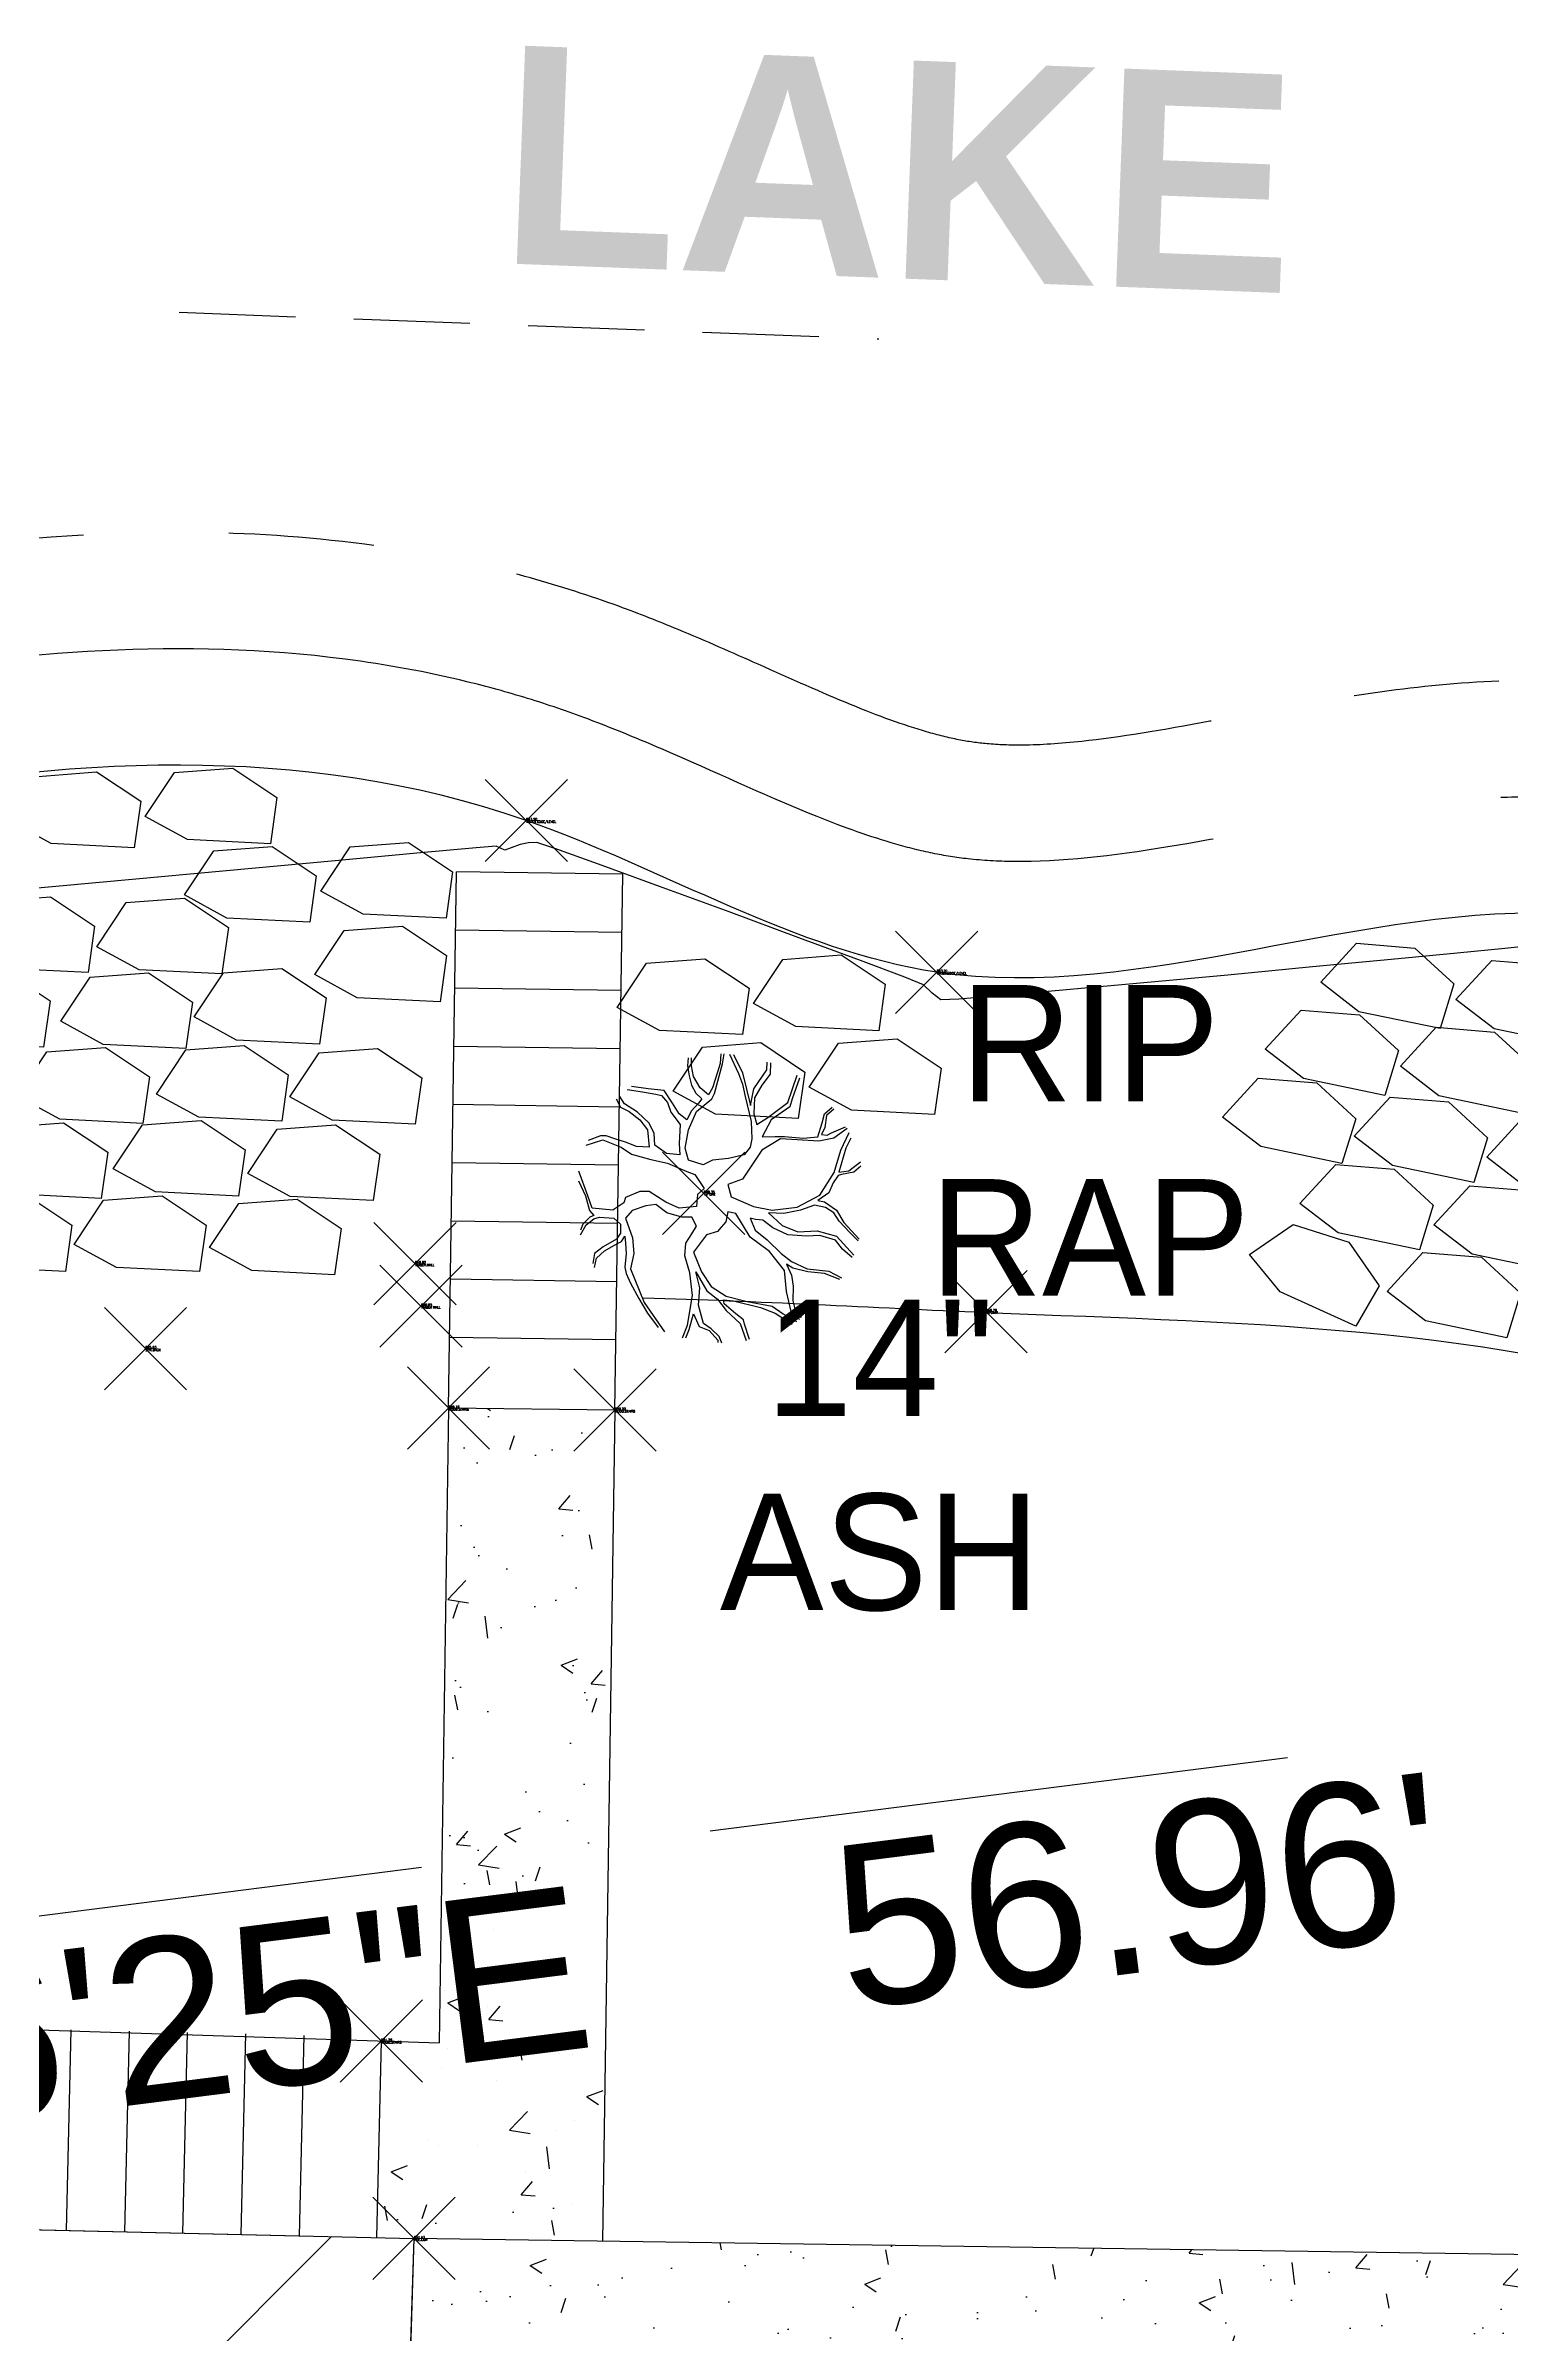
# Model space of a CAD drawing. Header units: feet. Extents: x 855931 to 856750, y 436847 to 437128.
# Drawn here: x 856588.11 to 856613.3, y 436994.18 to 437033.49 of the extents above; entities that cross this region are included whole.
import ezdxf

# ---------------------------------------------------------------- set-up
doc = ezdxf.new("R2010")
doc.units = ezdxf.units.FT
doc.header["$LTSCALE"] = 40
doc.header["$MEASUREMENT"] = 0
doc.linetypes.add('DASHED', pattern=[0.75, 0.5, -0.25])
doc.linetypes.add('PHANTOM', pattern=[2.5, 1.25, -0.25, 0.25, -0.25, 0.25, -0.25])
for name, color, linetype in [('ohw', 5, 'Continuous'), ('points', 7, 'Continuous'), ('rip rap', 7, 'Continuous')]:
    doc.layers.add(name, color=color, linetype=linetype)
doc.styles.add('Style1', font='arial.ttf', dxfattribs={"height": 3})
doc.styles.add('Style5', font='counb___.ttf')
pattern_1 = [(50, (0, 0), (2.869040730403014, -0.2510085399303805), [0.3, -3.3]), (355, (0, 0), (-0.5550053344520001, 3.008768534800048), [0.24, -2.64]), (100.4514, (0.23908672, -0.02091736), (2.314037526856086, 2.757758168243814), [0.2549607600000001, -2.804568448]), (46.18420000000001, (0, 0.8), (4.268964194502578, -0.6620760573160723), [0.45, -4.95]), (96.6356, (0.35574698, 0.744826772), (3.738650822194813, 3.896471483601767), [0.382441152, -4.206852]), (351.1842, (0, 0.8), (3.738647780534509, 3.896474403701299), [0.36, -3.96]), (21, (0.4, 0.6000000000000001), (2.387628208473847, -1.610475562661355), [0.3, -3.3]), (326.0000000000001, (0.4, 0.6000000000000001), (0.9732613276863269, 2.900600180187412), [0.24, -2.64]), (71.4514, (0.598968932, 0.465793576), (3.36089051432596, 1.29012198683981), [0.2549607600000001, -2.804568448]), (37.50000000000001, (0, 0), (0.04863942126916268, 1.331575415325246), [0, -2.608, 0, -2.68, 0, -2.65]), (7.499999999999999, (0, 0), (1.052278149768594, 1.577646847529441), [0, -1.528, 0, -2.548, 0, -1.01]), (327.5, (-0.892, 0), (2.135289744689636, -0.0902194869375192), [0, -1, 0, -3.12, 0, -4.14]), (317.5, (-1.292, 0), (2.332744677369545, 0.4004199293292706), [0, -1.3, 0, -2.072, 0, -2.94])]

# ---------------------------------------------------------------- blocks, each defined once
blk = doc.blocks.new('A$C2DCC2330')
for p, q in [((2.162246584310196, 8.43467544647865), (2.91154231573455, 8.950934689084534)), ((2.91154231573455, 8.950934689084534), (3.871000821352936, 8.647735643724445)), ((2.689965685131028, 7.795731290592812), (2.162246584310196, 8.43467544647865)), ((3.871000821352936, 8.647735643724445), (4.387252809945494, 7.898440894903615)), ((0.9765252775978297, 7.529200067627244), (1.725821009022184, 8.045459310233127)), ((1.725821009022184, 8.045459310233127), (2.68527951464057, 7.742260264931247)), ((4.387252809945494, 7.898440894903615), (3.986654866021127, 7.200755508732982)), ((4.361727186362259, 7.627677224809304), (5.111022917786613, 8.143936467415188)), ((5.111022917786613, 8.143936467415188), (6.070481423404999, 7.840737422113307)), ((1.504244378418662, 6.890255911741406), (0.9765252775978297, 7.529200067627244)), ((2.68527951464057, 7.742260264931247), (3.201531503233127, 6.992965516052209)), ((3.986654866021127, 7.200755508732982), (2.689965685131028, 7.795731290592812)), ((4.889446287066676, 6.988733068923466), (4.361727186362259, 7.627677224809304)), ((6.070481423404999, 7.840737422113307), (6.586733411997557, 7.091442673234269)), ((3.176005879649892, 6.722201846016105), (3.925301611074246, 7.238461088563781)), ((3.925301611074246, 7.238461088563781), (4.884760116692632, 6.935262043261901)), ((6.586733411997557, 7.091442673234269), (6.186135468073189, 6.393757287063636)), ((6.490482192486525, 6.751442531647626), (7.239777923910879, 7.26770177425351)), ((7.239777923910879, 7.26770177425351), (8.199236429529265, 6.964502728893422)), ((9.915092960000038e-07, 6.551510448392946), (0.7492967228172347, 7.067769690940622)), ((0.7492967228172347, 7.067769690940622), (1.708755228435621, 6.764570645638742)), ((2.80093355930876, 6.295280129881576), (1.504244378418662, 6.890255911741406)), ((1.708755228435621, 6.764570645638742), (2.225007217028178, 6.015275896759704)), ((3.201531503233127, 6.992965516052209), (2.80093355930876, 6.295280129881576)), ((3.703724980354309, 6.083257690130267), (3.176005879649892, 6.722201846016105)), ((4.884760116692632, 6.935262043261901), (5.40101210528519, 6.185967294382863)), ((6.186135468073189, 6.393757287063636), (4.889446287066676, 6.988733068923466)), ((7.018201293190941, 6.112498375761788), (6.490482192486525, 6.751442531647626)), ((8.199236429529265, 6.964502728893422), (8.715488418121822, 6.215207980014384)), ((0.5277200922137126, 5.912566292507108), (9.915092960000038e-07, 6.551510448392946)), ((5.440036023617722, 5.791007242689375), (6.189331754925661, 6.307266485237051)), ((6.189331754925661, 6.307266485237051), (7.148790260544047, 6.00406743993517)), ((1.824409273220226, 5.317590510647278), (0.5277200922137126, 5.912566292507108)), ((2.225007217028178, 6.015275896759704), (1.824409273220226, 5.317590510647278)), ((2.133442168007605, 5.728746780892834), (2.882737899431959, 6.24500602344051)), ((2.882737899431959, 6.24500602344051), (3.842196405050345, 5.941806978138629)), ((5.000414161360823, 5.488281908270437), (3.703724980354309, 6.083257690130267)), ((3.842196405050345, 5.941806978138629), (4.358448393526487, 5.192512229259592)), ((5.40101210528519, 6.185967294382863), (5.000414161360823, 5.488281908270437)), ((8.314890474197455, 5.517522593901958), (7.018201293190941, 6.112498375761788)), ((7.148790260544047, 6.00406743993517), (7.665042249136604, 5.254772691056132)), ((8.715488418121822, 6.215207980014384), (8.314890474197455, 5.517522593901958)), ((2.661161268712021, 5.089802625006996), (2.133442168007605, 5.728746780892834)), ((5.967755124322139, 5.152063086803537), (5.440036023617722, 5.791007242689375)), ((7.598614455666393, 5.009146074240562), (8.347910186974332, 5.525405316846445)), ((8.347910186974332, 5.525405316846445), (9.307368692592718, 5.222206271486357)), ((0.9681719463551417, 4.810702875431161), (1.71746767766308, 5.326962117978837)), ((1.71746767766308, 5.326962117978837), (2.676926183281466, 5.023763072676957)), ((4.358448393526487, 5.192512229259592), (3.957850449718535, 4.494826843147166)), ((4.274765801848844, 4.872963337227702), (5.024061533273198, 5.389222579775378)), ((5.024061533273198, 5.389222579775378), (5.983520038891584, 5.086023534473497)), ((7.264444305328652, 4.557087304943707), (5.967755124322139, 5.152063086803537)), ((7.665042249136604, 5.254772691056132), (7.264444305328652, 4.557087304943707)), ((9.307368692592718, 5.222206271486357), (9.823620681185275, 4.472911522665527)), ((1.495891047059558, 4.171758719545323), (0.9681719463551417, 4.810702875431161)), ((3.957850449718535, 4.494826843147166), (2.661161268712021, 5.089802625006996)), ((2.676926183281466, 5.023763072676957), (3.193178171874024, 4.274468323797919)), ((4.80248490255326, 4.234019181341864), (4.274765801848844, 4.872963337227702)), ((5.983520038891584, 5.086023534473497), (6.499772027484141, 4.33672878559446)), ((8.12633355637081, 4.370201918354724), (7.598614455666393, 5.009146074240562)), ((3.129946665139869, 3.942350905155763), (3.879242396564223, 4.458610147761647)), ((3.879242396564223, 4.458610147761647), (4.838700902182609, 4.155411102401558)), ((6.499772027484141, 4.33672878559446), (6.099174083559774, 3.639043399482034)), ((6.502579946187325, 4.020376812841278), (7.251875677611679, 4.536636055388954)), ((7.251875677611679, 4.536636055388954), (8.211334183230065, 4.233437010087073)), ((9.423022737377323, 3.775226136494894), (8.12633355637081, 4.370201918354724)), ((9.823620681185275, 4.472911522665527), (9.423022737377323, 3.775226136494894)), ((2.792580228066072, 3.576782937685493), (1.495891047059558, 4.171758719545323)), ((3.193178171874024, 4.274468323797919), (2.792580228066072, 3.576782937685493)), ((3.657665765960701, 3.303406749269925), (3.129946665139869, 3.942350905155763)), ((6.099174083559774, 3.639043399482034), (4.80248490255326, 4.234019181341864)), ((4.838700902182609, 4.155411102401558), (5.354952890775166, 3.406116353580728)), ((7.030299046891741, 3.381432656897232), (6.502579946187325, 4.020376812841278)), ((8.211334183230065, 4.233437010087073), (8.727586171822622, 3.484142261208035)), ((5.337309724534862, 3.102332907379605), (6.0866054558428, 3.618592149927281)), ((6.0866054558428, 3.618592149927281), (7.046063961461186, 3.3153931046254)), ((8.613263039151207, 3.122377082938328), (9.362558770459145, 3.638636325486004)), ((9.362558770459145, 3.638636325486004), (10.32201727619395, 3.335437280184124)), ((2.09206912398804, 3.002366865752265), (2.841364855295978, 3.518626108299941)), ((2.841364855295978, 3.518626108299941), (3.80082336103078, 3.21542706299806)), ((4.954354946850799, 2.708430967410095), (3.657665765960701, 3.303406749269925)), ((3.80082336103078, 3.21542706299806), (4.317075349506922, 2.466132314119022)), ((5.354952890775166, 3.406116353580728), (4.954354946850799, 2.708430967410095)), ((8.326988227898255, 2.786456875037402), (7.030299046891741, 3.381432656897232)), ((7.046063961461186, 3.3153931046254), (7.562315950053744, 2.566098355746362)), ((8.727586171822622, 3.484142261208035), (8.326988227898255, 2.786456875037402)), ((10.32201727619395, 3.335437280184124), (10.83826926467009, 2.586142531305086)), ((2.619788224692456, 2.363422709808219), (2.09206912398804, 3.002366865752265)), ((5.865028825239278, 2.463388751493767), (5.337309724534862, 3.102332907379605)), ((9.140982139855623, 2.48343292705249), (8.613263039151207, 3.122377082938328)), ((3.91647740569897, 1.768446928006597), (2.619788224692456, 2.363422709808219)), ((4.317075349506922, 2.466132314119022), (3.91647740569897, 1.768446928006597)), ((4.233392757829279, 2.146583422087133), (4.982688489137217, 2.662842664634809)), ((4.982688489137217, 2.662842664634809), (5.942146994872019, 2.359643619332928)), ((7.161718006245792, 1.868412969633937), (5.865028825239278, 2.463388751493767)), ((5.942146994872019, 2.359643619332928), (6.458398983348161, 1.61034887045389)), ((7.562315950053744, 2.566098355746362), (7.161718006245792, 1.868412969633937)), ((7.455875274725258, 2.171313401311636), (8.205171006033197, 2.68757264391752)), ((8.205171006033197, 2.68757264391752), (9.164629511767998, 2.384373598615639)), ((10.43767132086214, 1.88845714519266), (9.140982139855623, 2.48343292705249)), ((9.164629511767998, 2.384373598615639), (9.68088150024414, 1.635078849736601)), ((10.83826926467009, 2.586142531305086), (10.43767132086214, 1.88845714519266)), ((4.761111858533695, 1.507639266201295), (4.233392757829279, 2.146583422087133)), ((7.983594375429675, 1.532369245425798), (7.455875274725258, 2.171313401311636)), ((6.458398983348161, 1.61034887045389), (6.057801039540209, 0.9126634843414649)), ((6.367935449932702, 1.233920411148574), (7.117231181357056, 1.750179653754458)), ((7.117231181357056, 1.750179653754458), (8.076689686975442, 1.446980608394369)), ((9.68088150024414, 1.635078849736601), (9.280283556436189, 0.937393463565968)), ((6.057801039540209, 0.9126634843414649), (4.761111858533695, 1.507639266201295)), ((6.895654550637119, 0.5949762552627362), (6.367935449932702, 1.233920411148574)), ((9.280283556436189, 0.937393463565968), (7.983594375429675, 1.532369245425798)), ((8.076689686975442, 1.446980608394369), (8.592941675451584, 0.6976858595153317)), ((8.192343731643632, 4.734029062092304e-07), (6.895654550637119, 0.5949762552627362)), ((8.592941675451584, 0.6976858595153317), (8.192343731643632, 4.734029062092304e-07))]:
    blk.add_line(p, q)
blk = doc.blocks.new('A$C45F765FC')
at = {"rotation": 12.86898029657267}
blk.add_blockref('A$C2DCC2330', (1.459168033441529, -1.824619064165745), dxfattribs=at)
blk = doc.blocks.new('A$C1AD82E6F')
for p, q in [((-1.364503987133503e-06, 0.4681388434837572), (0.503982805646956, 1.225745373929385)), ((0.503982805646956, 1.225745373929385), (1.50742438621819, 1.300546974292956)), ((1.50742438621819, 1.300546974292956), (2.26502381649334, 0.7965610224637203)), ((2.341878007748164, 0.5356818247819319), (2.845862177899107, 1.293288355169352)), ((2.845862177899107, 1.293288355169352), (3.849303758470342, 1.368089955591131)), ((3.849303758470342, 1.368089955591131), (4.606903188745491, 0.864104003761895)), ((2.26502381649334, 0.7965610224637203), (2.152176651055925, 2.100132405757904e-07)), ((4.606903188745491, 0.864104003761895), (4.494056023424491, 0.06754319125320762)), ((0.7272638618014753, 0.07087020098697394), (-1.364503987133503e-06, 0.4681388434837572)), ((3.069143233937211, 0.138413182226941), (2.341878007748164, 0.5356818247819319)), ((2.152176651055925, 2.100132405757904e-07), (0.7272638618014753, 0.07087020098697394)), ((4.494056023424491, 0.06754319125320762), (3.069143233937211, 0.138413182226941))]:
    blk.add_line(p, q)
blk = doc.blocks.new('A$C627D0252')
blk.add_blockref('A$C1AD82E6F', (0, 0))
blk = doc.blocks.new('A$C0A5943FD')
for p, q in [((-1.473701559007168e-06, 1.233921044738963), (0.7492942576063797, 1.750180287286639)), ((0.7492942576063797, 1.750180287286639), (1.708752763341181, 1.446981241984759)), ((0.5277176270028576, 0.5949768887949176), (-1.473701559007168e-06, 1.233921044738963)), ((1.708752763341181, 1.446981241984759), (2.225004751817323, 0.6976864931057207)), ((1.824406808009371, 1.106993295252323e-06), (0.5277176270028576, 0.5949768887949176)), ((2.225004751817323, 0.6976864931057207), (1.824406808009371, 1.106993295252323e-06))]:
    blk.add_line(p, q)
blk = doc.blocks.new('cg_t10')
for points in [[(-0.02803803114968417, 0.1206155367908792), (-0.02851850786528587, 0.1139790243049603), (-0.0270875228644698, 0.1053056732483206), (-0.0251865062940464, 0.09714712754471932), (-0.02137402800720523, 0.09052180647951857), (-0.01614100986554234, 0.08541851863200023), (-0.01899253472117834, 0.08184845542287889), (-0.0251865062940464, 0.07522313435767813), (-0.02898853943489499, 0.06756820258640062), (-0.03565254257737216, 0.07267149043391896), (-0.04136603743463851, 0.08184845542287889), (-0.0485105172927156, 0.09255864505023936), (-0.06230855514728084, 0.09409186968863992), (-0.07658706971744778, 0.0961287082593607)], [(0.007712628772630126, 0.123945869655973), (0.01527798927641832, 0.1073537032397596), (0.0186099908476578, 0.0981655468300815), (0.0209914841336829, 0.08745535720272102), (0.02622450227534578, 0.06603497794800006), (0.02670497899094926, 0.05125111117919801), (0.02527399399013497, 0.04411098476095887), (0.02004097584847031, 0.03747447227503997), (0.006712969563515969, 0.03441921441896056), (-0.007095513437040069, 0.03288598978056001), (-0.01519050158033153, 0.02881231263911843), (-0.0275575544340807, 0.03288598978056001), (-0.03041952443570928, 0.04309256547560025), (-0.0275575544340807, 0.05889485152976093), (-0.02089355129160353, 0.07470832900463975), (-0.007565545006649188, 0.08541851863200023), (-0.005194496866614884, 0.09000700112648019), (0.001469506275862287, 0.1155122489433609), (0.002923929220457921, 0.124151173515493)], [(4.896642104057491e-05, 0.124185599999997), (-0.0004315102945611216, 0.1160158628756811), (-0.002813003580588003, 0.1083721225251182), (-0.007095513437040069, 0.09511028897399854), (-0.01042751500827777, 0.08898858184112157), (-0.01756154972036583, 0.09511028897399854), (-0.02327504457763041, 0.1048020593160004), (-0.0251865062940464, 0.1139790243049603), (-0.0251865062940464, 0.1206155367908792)], [(0.01099547941996804, 0.1236707946469586), (0.0186099908476578, 0.1078573171720798), (0.02575447070573667, 0.07981161685216165), (0.02860599556137267, 0.09409186968863992), (0.03955250856030013, 0.110408961095839), (0.04003298527590182, 0.1170454735817614)], [(0.0428845101315396, 0.1165306682287195), (0.0424144785619287, 0.1068388978867212), (0.03526999870384984, 0.09714712754471932), (0.02908647227697436, 0.08643693791735885), (0.02860599556137267, 0.07267149043391896), (0.03098748884739955, 0.06349452544495904), (0.04050301684551272, 0.0696050411571214), (0.05764350141730823, 0.08236326077592082), (0.06573848956059969, 0.105820478601359)], [(0.0676395061310231, 0.1032688346775998), (0.06144553455815682, 0.08541851863200023), (0.05954451798773164, 0.07879319756679948), (0.0433649868471413, 0.06756820258640062), (0.03575047541945153, 0.05278433581759856), (0.04669698841837899, 0.05328794974992235), (0.05478153141567965, 0.05328794974992235), (0.07097150770226257, 0.05175472511152179), (0.08334900570200432, 0.05278433581759856), (0.08715103884285291, 0.06501655866264144), (0.0890625005592689, 0.07267149043391896), (0.09572650370174607, 0.0782783922137611)], [(-0.08991507600240212, 0.08541851863200023), (-0.08611304286155352, 0.0782783922137611), (-0.07849853143386376, 0.07470832900463975), (-0.06945303500535971, 0.06756820258640062), (-0.06278903186288254, 0.05889485152976093), (-0.06135804686206825, 0.04411098476095887), (-0.07230455986099571, 0.04461459869327911), (-0.08183053300510323, 0.04818466190240045), (-0.09086558428761471, 0.05125111117919801), (-0.09849054086129527, 0.05380275510295718), (-0.1032430822873565, 0.05380275510295718), (-0.1137195637166748, 0.049717886540801)], [(-0.08039954800428717, 0.09357706433560153), (-0.06707154171933283, 0.09154022576488074), (-0.05564455200480367, 0.08950338719415996), (-0.05088156543275169, 0.08848496790879778), (-0.04564854729108703, 0.08236326077592082), (-0.04279702243545103, 0.07420471507231952), (-0.03470203429215957, 0.06349452544495904), (-0.03565254257737216, 0.04716624261703828), (-0.03518251100776126, 0.03747447227503997), (-0.0465990555763014, 0.03850408298112029), (-0.05659506029001626, 0.04564420939935943), (-0.05707553700561796, 0.05583959367368152), (-0.06135804686206825, 0.06451294473031766), (-0.0713540515757849, 0.07420471507231952), (-0.08278104129031405, 0.08134484149055865), (-0.08658307443116442, 0.08745535720272102)], [(0.1087338280806573, 0.05999181509411144), (0.09714704355656956, 0.05175472511152179), (0.08429951398721691, 0.04921427260848077), (0.06573848956059969, 0.05023269189383939), (0.05144952984444018, 0.05125111117919801), (0.03526999870384984, 0.0415593408371997), (0.0186099908476578, 0.01656889837336095), (0.006232492847914273, 0.01198041587888099), (0.00909446284954285, 0.001270226251520512), (0.02812551884577097, -0.006888319452080793), (0.04431549513235389, -0.009954768728881902), (0.06573848956059969, -0.007403124805119177), (0.0852500222724295, 0.002803450889921066), (0.09762752027217125, 0.02217580015319953), (0.1033410151294358, 0.0415593408371997), (0.1105263433477379, 0.056621468309622)], [(0.09714704355656956, 0.07674516757536054), (0.09096351712969408, 0.07113826579551841), (0.0895325321288798, 0.06094288152119987), (0.08668100727324202, 0.05482117438831935), (0.0914335486993032, 0.05430636903528097), (0.09524602698614437, 0.0563543990267199), (0.1071430482702844, 0.0614464954535201)], [(-0.1154668630255316, 0.04571068573542902), (-0.1013420657169313, 0.05023269189383939), (-0.08563256614595005, 0.04411098476095887), (-0.07658706971744778, 0.03798927762807836), (-0.05992706186125574, 0.03340079513359839), (-0.04564854729108703, 0.03033434585680084), (-0.02898853943489499, 0.0231942194385617), (-0.02232453629241782, 0.02065376693552068), (-0.01422954814912814, 0.008410352669759646), (-0.01994304300639271, 0.003307064822237749), (-0.02089355129160353, -0.006888319452080793), (-0.02089355129160353, -0.006888319452080793), (-0.03565254257737216, -0.008421544090481348), (-0.04707953229190309, -0.00331825624295945), (-0.06135804686206825, 0.005858708746000474), (-0.06945303500535971, 0.005858708746000474), (-0.08183053300510323, 0.000755420898478576), (-0.08325107285992495, -0.003833061595997833), (-0.0927770460040307, -0.009954768728881902), (-0.1103875621454353, -0.008421544090481348), (-0.1141895952862839, 0.00228864553687913), (-0.1219598204710213, 0.02340652554387646)], [(0.1119060348423382, 0.05175472511152179), (0.1076235249858861, 0.04309256547560025), (0.1014295534130198, 0.02269060550624147), (0.110005018271913, 0.02370902479160009), (0.1200010229856296, 0.0313639565628776)], [(0.1204710545552388, 0.02779389335375981), (0.1142875281283633, 0.02269060550624147), (0.1038110466990467, 0.02065376693552068), (0.100959521843409, 0.01962415622944036), (0.09667701198695866, 0.01351364051727799), (0.09286453370011927, 0.004840289460638303), (0.08334900570200432, -0.001785031604562448), (0.0890625005592689, -0.002814642310639215), (0.09952853684259466, -0.009954768728881902), (0.1057225084154609, -0.02066495835623883), (0.1190505147004153, -0.03494521119272065)], [(-0.1222845834295754, 0.0150356737349604), (-0.1161010570026999, 0.00228864553687913), (-0.1127690554314604, -0.01045838266119858), (-0.108956577144621, -0.01454325122335831), (-0.1122885787158587, -0.01606528444104072), (-0.1184825502887268, -0.02218699157392123), (-0.1203835668591502, -0.02729027942143958)], [(-0.1203835668591502, -0.03137514798359931), (-0.1156205802870982, -0.02270179692695962), (-0.108956577144621, -0.01759850907944127), (-0.1041935905725673, -0.01606528444104072), (-0.0918265377188181, -0.01709489514711748), (-0.08611304286155352, -0.02218699157392123), (-0.08611304286155352, -0.02984192334519875), (-0.08944504443279122, -0.03494521119272065), (-0.1008615890013296, -0.0415705322579214), (-0.1084865455750101, -0.04717743403775998), (-0.1099070854298336, -0.05585078509439967)], [(-0.03271551459679678, -0.1197988245018564), (-0.02851850786528587, -0.1088869278781601), (-0.024225552862843, -0.08339287148199759), (-0.02660704614886811, -0.06400933079800097), (-0.03088955600532017, -0.04922546402919892), (-0.02993904772010758, -0.03851527440183844), (-0.0247060295784447, -0.03034553727751899), (-0.02089355129160353, -0.02372021621231823), (-0.0247060295784447, -0.01606528444104072), (-0.03327104929134705, -0.01606528444104072), (-0.04612902400668872, -0.01249522123192293), (-0.05564455200480367, -0.005355094813680239), (-0.06420957171770603, -0.006384705519760558), (-0.07611703814783688, -0.01045838266119858), (-0.08183053300510323, -0.01709489514711748), (-0.07563656143223518, -0.03391560048664033), (-0.07468605314702259, -0.04717743403775998), (-0.07753757800266037, -0.06043926758887963), (-0.06564055671852032, -0.08951457861488166), (-0.04817602325877957, -0.1144601853498841)], [(0.0676663823220327, -0.104131282287355), (0.06049502627294423, -0.09715831896544103), (0.05669299313209564, -0.0798228082728798), (0.05478153141567965, -0.06197249222728018), (0.04193400184632701, -0.04565540082008113), (0.02527399399013497, -0.03341198655432009), (0.01289649599039144, -0.01301002658496131), (0.006232492847914273, -0.01147680194656076), (0.004331476277490864, -0.02015015300320044), (0.0005189979906496944, -0.02473863549768041), (-0.002813003580588003, -0.02830869870680175), (-0.01232853157870295, -0.03137514798359931), (-0.02327504457763041, -0.04615901475240136), (-0.01661104143515324, -0.06299091151264236), (-0.008046021722250885, -0.07573793971072007), (0.00480150784710176, -0.08389648541432138), (0.02289250070410809, -0.08849615932951949), (0.04431549513235389, -0.09256983647096106), (0.05383102313046706, -0.09920634895687996), (0.06506142608767718, -0.1057784197405027)], [(0.112856543127549, -0.05074749724688132), (0.1047615549842575, -0.04360737082863864), (0.09857802855738385, -0.03596363047807927), (0.0852500222724295, -0.03187876191591954), (0.07382303255789857, -0.03239356726896148), (0.05764350141730823, -0.03137514798359931), (0.04478552670196478, -0.02525344085071879), (0.03622050698906243, -0.01861692836479989), (0.03003698056218695, -0.01811331443247965), (0.02527399399013497, -0.01709489514711748), (0.02955650384658526, -0.02729027942143958), (0.04003298527590182, -0.03544882512504088), (0.05193000656004365, -0.04717743403775998), (0.06097550298854593, -0.05431756045599911), (0.07430350927350027, -0.06043926758887963), (0.09286453370011927, -0.06247610615960042), (0.1038110466990467, -0.0680941993601607)], [(0.1180895612692119, -0.0364672444103995), (0.1109555265571256, -0.02932711799216037), (0.1019100301286215, -0.01963534765016206), (0.09714704355656956, -0.01249522123192293), (0.09001300884448149, -0.007906738737439412), (0.08048703570037574, -0.005869900166718622), (0.06859001441623569, -0.009954768728881902), (0.05431149984606876, -0.01301002658496131), (0.04098349356111441, -0.01249522123192293), (0.05288051484525447, -0.02320541085927985), (0.06620852113020881, -0.02882350405984013), (0.08286852898640262, -0.02780508477447796), (0.09952853684259466, -0.03239356726896148), (0.1142875281283633, -0.04871065867616053)], [(-0.1084865455750101, -0.05942084830352101), (-0.1065750838585942, -0.05126230259991971), (-0.09991108071611876, -0.04514059546703919), (-0.0913460610032164, -0.04003730761952085), (-0.08516253457634093, -0.03698204976343789), (-0.08230056457471235, -0.03239356726896148), (-0.08183053300510323, -0.03851527440183844), (-0.08135005628949976, -0.04717743403775998), (-0.08230056457471235, -0.05890604295047908), (-0.08135005628949976, -0.06452413615103936), (-0.07753757800266037, -0.07268268185464066), (-0.0704035432905723, -0.08594451540576031), (-0.06278903186288254, -0.09869154360384158), (-0.05374353543437849, -0.1109349578695991)], [(0.1023905068442232, -0.06961623257783955), (0.0890625005592689, -0.06452413615103936), (0.07477354084311116, -0.06299091151264236), (0.06192601127375852, -0.0599356536565594), (0.05669299313209564, -0.05636559044743805), (0.06097550298854593, -0.06604616936872176), (0.06240648798936022, -0.07523432577839984), (0.06192601127375852, -0.0879813539764811), (0.06335699627457281, -0.09358825575631968), (0.06907049113183739, -0.1022616068129594)], [(0.000999474706251391, -0.1241856000000006), (-0.00138201857977549, -0.118578698220162), (-0.008046021722250885, -0.1119533771549612), (-0.01471002486472983, -0.1073648946604777), (-0.01899253472117834, -0.0915514171855989), (-0.01804202643596753, -0.07675635899608224), (-0.02137402800720523, -0.06299091151264236), (-0.01185850000909205, -0.07930800291984141), (-0.002813003580588003, -0.08644812933808055), (0.00480150784710176, -0.09613989968007886), (0.01670897427723261, -0.1073648946604777), (0.0219419924188955, -0.1221487614292798)], [(0.02479351727453327, -0.1211303421439212), (0.02051100741808121, -0.1078685085928015), (0.01956049913286861, -0.1042984453836802), (0.01289649599039144, -0.09920634895687996), (0.002900491276676576, -0.09053299790024028), (0.00243045970706568, -0.08696293469111893), (0.01099547941996804, -0.0879813539764811), (0.03431949041863724, -0.09358825575631968), (0.04669698841837899, -0.09869154360384158), (0.06144553455815682, -0.1078685085928015)], [(-0.02993904772010758, -0.1195971175055206), (-0.0270875228644698, -0.1124569910872815), (-0.02327504457763041, -0.09920634895687996), (-0.01852250315156923, -0.1099165385842369), (-0.00994703829267607, -0.1134866017933582), (-0.002332526864986306, -0.1216451474969595), (-0.002332526864986306, -0.1236819860676803)]]:
    blk.add_lwpolyline(points)

msp = doc.modelspace()

# ---------------------------------------------------------------- hatches: boundary and pattern name
h = msp.add_hatch()
h.set_pattern_fill('AR-CONC', color=256, scale=0.4, style=0)
h.set_pattern_definition(pattern_1)
h.paths.add_polyline_path([(856597.8919999999, 437010.058), (856595.0330000003, 437010.0920000001), (856594.9706576362, 437005.8473208789), (856595.1049915341, 437005.8781393423), (856595.5677824684, 437005.9865979578), (856595.8953348451, 437006.0092320033), (856596.120022801, 437005.9617023649), (856596.2612262422, 437005.8896226375), (856596.3295314433, 437005.839529473), (856596.3706600332, 437005.7970063089), (856596.4311824617, 437005.6794498237), (856596.4768250795, 437005.4329808483), (856596.4791670622, 437005.0046335006), (856596.4432279848, 437004.3757786122), (856596.4356271921, 437003.7297762989), (856596.5014469326, 437003.2630187265), (856596.6185020282, 437002.9733382512), (856596.7379680888, 437002.82011513), (856596.81196909, 437002.7577009572), (856596.8639770539, 437002.7322792991), (856597.040271722, 437002.7002284231), (856597.4725182017, 437002.6960900566), (856597.7842389707, 437002.7209187516)])
h.paths.add_polyline_path([(856594.9176992648, 437002.2415658633), (856594.8728167877, 436999.1856709323), (856593.8770000001, 436999.2180000001), (856593.7981270388, 436995.8419959599), (856594.4399999985, 436995.827), (856597.6822873441, 436995.7793799439), (856597.7825338434, 437002.6048224466)], flags=16)
h.paths.add_polyline_path([(856596.5014469326, 437003.2630187268), (856596.4356271921, 437003.7297762992), (856596.4432279846, 437004.3757786084), (856596.4791670622, 437005.0046335005), (856596.4768250798, 437005.4329808494), (856596.4311824614, 437005.6794498239), (856596.370660033, 437005.797006309), (856596.3295314426, 437005.8395294733), (856596.2612262417, 437005.8896226375), (856596.1200228003, 437005.9617023648), (856595.8953348454, 437006.0092320032), (856595.5677824694, 437005.986597958), (856595.1049915474, 437005.8781393459), (856594.9706576362, 437005.8473208792), (856594.917699265, 437002.2415658633), (856597.7825338433, 437002.6048224467), (856597.7842389706, 437002.7209187516), (856597.4725182019, 437002.6960900564), (856597.0402717226, 437002.7002284229), (856596.863977054, 437002.7322792991), (856596.8119690904, 437002.7577009569), (856596.7379680887, 437002.8201151298), (856596.6185020278, 437002.9733382509)])
h.paths.add_polyline_path([(856574.7045037275, 436999.7744373836), (856597.5992241831, 437002.6774524449), (856598.1349953978, 436998.4520757491), (856575.2402749421, 436995.5490606878)], flags=9)
h.paths.add_polyline_path([(856600.8918316045, 437003.1799720926), (856612.3894037078, 437004.6378464112), (856612.9251749224, 437000.4124697153), (856601.4276028192, 436998.9545953968)], flags=9)
h = msp.add_hatch()
h.set_pattern_fill('ANSI31', color=251, scale=30, style=0)
h.set_pattern_definition([(45, (0, 0), (-2.651650429449553, 2.651650429449553), [])])
h.paths.add_polyline_path([(856594.4399999998, 436995.8269999999), (856572.0539999999, 436996.3499999999), (856570.9169999999, 436958.5559999999), (856585.2629999999, 436958.256), (856585.2781335169, 436958.9796847862), (856593.2489999998, 436958.8130000001)])
h.paths.add_polyline_path([(856574.6033214821, 436981.9061454189), (856590.4464319869, 436981.9061454189), (856590.4464319869, 436972.2485737955), (856574.6033214821, 436972.2485737955)], flags=24)
h = msp.add_hatch()
h.set_pattern_fill('AR-CONC', color=256, scale=0.4, style=0)
h.set_pattern_definition(pattern_1)
h.paths.add_polyline_path([(856618.0689999999, 436974.889), (856618.8150000001, 436995.469), (856594.44, 436995.827), (856593.9023834058, 436979.1189054445), (856597.3860888422, 436979.0068102055), (856597.2044827213, 436973.3628396305), (856596.205, 436973.395), (856595.025, 436942.151), (856591.1851523112, 436937.9283668703), (856594.5715002033, 436937.6998467748), (856594.57, 436937.673), (856598.605, 436937.4189999999), (856598.6025858382, 436937.3253917338), (856599.8771390487, 436937.1973920156), (856597.7630000002, 436942.1200000001), (856599.2989999999, 436975.227)])
h.paths.add_polyline_path([(856599.4715375495, 436987.6379179748), (856613.9026425972, 436987.6379179748), (856613.9026425972, 436983.033552354), (856599.4715375495, 436983.033552354)], flags=24)

# ---------------------------------------------------------------- linework, layer by layer
at = {"linetype": 'DASHED', "ltscale": 0.1}
msp.add_line((856590.4058553268, 437028.9154584378), (856602.429574024, 437028.4583632255), dxfattribs=at)
for p, q in [((856595.033, 437010.092), (856595.1682923514, 437019.3035951461)), ((856598.0271750166, 437019.2616062232), (856595.1682923514, 437019.3035951461)), ((856597.892, 437010.058), (856598.0271750166, 437019.2616062232)), ((856598.012489421, 437018.2617140624), (856595.1536067558, 437018.3037029853)), ((856597.9978038253, 437017.2618219016), (856595.1389211601, 437017.3038108245)), ((856597.9831182297, 437016.2619297408), (856595.1242355645, 437016.3039186636)), ((856597.968432634, 437015.26203758), (856595.1095499689, 437015.3040265028)), ((856597.9537470384, 437014.2621454191), (856595.0948643732, 437014.304134342)), ((856597.9390614427, 437013.2622532583), (856595.0801787776, 437013.3042421812)), ((856597.9243758471, 437012.2623610975), (856595.0654931819, 437012.3043500204)), ((856597.9096902515, 437011.2624689367), (856595.0508075863, 437011.3044578595)), ((856595.033, 437010.092), (856594.8728167875, 436999.1856709323)), ((856597.892, 437010.058), (856595.033, 437010.092)), ((856597.892, 437010.058), (856597.6822873444, 436995.7793799437)), ((856586.546, 436999.456), (856594.8728167875, 436999.1856709323)), ((856588.5454544021, 436999.4092871146), (856588.4650233559, 436995.9665922802)), ((856589.5451816032, 436999.3859306719), (856589.464750557, 436995.9432358375)), ((856590.5449088042, 436999.3625742292), (856590.464477758, 436995.9198793948)), ((856591.5446360053, 436999.3392177866), (856591.4642049591, 436995.8965229521)), ((856592.5443632064, 436999.3158613439), (856592.4639321602, 436995.8731665094)), ((856593.877, 436999.218), (856593.7981270386, 436995.8419959598)), ((856572.054, 436996.35), (856594.44, 436995.827)), ((856594.44, 436995.827), (856593.249, 436958.813))]:
    msp.add_line(p, q)
at = {"linetype": 'DASHED', "ltscale": 0.5}
msp.add_line((856624.33, 437005.971), (856567.823, 436998.806), dxfattribs=at)
at = {"color": 252}
msp.add_line((856618.815, 436995.469), (856594.44, 436995.827), dxfattribs=at)
msp.add_lwpolyline([(856572.054, 436996.35), (856594.44, 436995.827), (856593.249, 436958.813), (856585.2781335171, 436958.9796847863), (856585.263, 436958.256), (856570.917, 436958.556)], close=True)
at = {"linetype": 'PHANTOM', "ltscale": 0.25}
msp.add_open_spline([(856705.448207902, 437024.1788445933), (856673.3529442981, 437023.9972349597), (856672.8384204487, 437024.0321918189), (856671.2744335223, 437024.1544383694), (856670.2033774805, 437024.2593812814), (856667.8675081135, 437024.4873049384), (856666.5939738981, 437024.6110955546), (856664.3926259843, 437024.7638670134), (856663.4805182366, 437024.8103991448), (856661.8414544901, 437024.8420067045), (856661.1209234579, 437024.8378785102), (856659.6855086663, 437024.7911291427), (856658.9679279785, 437024.7487965779), (856656.8161804011, 437024.5635306862), (856655.3833693226, 437024.3623224858), (856652.8534323324, 437023.8637467486), (856651.7547537225, 437023.5990207756), (856649.8972478092, 437023.0676563671), (856649.1357084545, 437022.8260109851), (856647.6177915909, 437022.2942640813), (856646.8642435411, 437022.0055177059), (856645.393096977, 437021.4052227608), (856644.671858405, 437021.0936067628), (856642.5491828084, 437020.1524816222), (856641.1861383412, 437019.5168219745), (856638.5749897211, 437018.3641015278), (856637.326379671, 437017.8489610341), (856634.9822222944, 437017.0506830213), (856633.8929717746, 437016.7716628112), (856632.2917316065, 437016.5535505695), (856631.7199149728, 437016.5243554826), (856630.8890620271, 437016.5615274903), (856630.6071827951, 437016.589918947), (856630.0556857941, 437016.6785634033), (856629.7807058055, 437016.7394185399), (856629.18181966, 437016.9074730441), (856628.8626233794, 437017.01372833), (856628.1963155267, 437017.2663377984), (856627.8451744113, 437017.4144041592), (856626.7613974628, 437017.906041216), (856625.9872251181, 437018.300775316), (856624.354191965, 437019.1590243735), (856623.4890948746, 437019.6258885215), (856621.6107166996, 437020.567586763), (856620.5954607087, 437021.042335833), (856618.4054592602, 437021.8670552323), (856617.2311188634, 437022.2152443982), (856615.6071808791, 437022.4713629832), (856615.2424909655, 437022.5157412799), (856614.4948466871, 437022.575627293), (856614.1238620406, 437022.5898685372), (856613.0322001565, 437022.5934110793), (856612.3433340094, 437022.5447541796), (856611.0265236074, 437022.3987358487), (856610.401051358, 437022.3007373232), (856609.2136927388, 437022.0957395069), (856608.6487798035, 437021.9878093016), (856607.3011126989, 437021.7381498531), (856606.5645926781, 437021.6124929097), (856605.5462235961, 437021.503959001), (856605.2073738767, 437021.4822168215), (856604.6832610907, 437021.4775564005), (856604.4784530692, 437021.4855926866), (856604.1186495909, 437021.5179242818), (856603.9675737709, 437021.5394185908), (856603.6304274269, 437021.6056159038), (856603.4458344304, 437021.6507106704), (856602.8652789936, 437021.8188400395), (856602.4249260231, 437021.9788302949), (856601.4592310463, 437022.375676167), (856600.9272968334, 437022.6145845221), (856599.9203215613, 437023.0627888432), (856599.4642240282, 437023.2649497328), (856598.6514394707, 437023.6013572136), (856598.3122749968, 437023.7356954366), (856597.4609963057, 437024.0459240505), (856596.9486243976, 437024.2105103389), (856595.9333852836, 437024.4919611125), (856595.4253134426, 437024.6113699553), (856593.9040445316, 437024.9107900247), (856592.8939964471, 437025.0319868918), (856590.8959534551, 437025.1496892929), (856589.9073922412, 437025.1463076255), (856586.9839758928, 437024.998312932), (856585.0882197637, 437024.7173246231), (856581.3981587889, 437024.0101542812), (856579.6015653305, 437023.5816908914), (856576.6670634396, 437022.8853402642), (856575.4998202402, 437022.6092966659), (856573.5105376934, 437022.1806888682), (856572.6767474071, 437022.0148148815), (856571.216134904, 437021.7644853712), (856570.583814412, 437021.6709731984), (856569.3123529888, 437021.514481943), (856568.6762166551, 437021.4514762765), (856566.7654654585, 437021.3052003978), (856565.4885153635, 437021.2646808752), (856561.6418589926, 437021.2911153406), (856559.0556581734, 437021.5066339659), (856552.4644436145, 437022.3891106098), (856548.4236410457, 437023.235361041), (856542.7682128582, 437024.4845702089), (856541.213343803, 437024.8342579951), (856538.5608632723, 437025.4160301161), (856537.4663842255, 437025.6505282234), (856535.3057418112, 437026.104377123), (856534.2378884018, 437026.3263005289), (856530.7851367415, 437027.0678055125), (856528.4596236617, 437027.6061588544), (856526.222130426, 437028.2664411501)], degree=3, knots=[0, 0, 0, 0, 1.645531678531517, 1.645531678531517, 4.93659503559455, 4.93659503559455, 8.65351249664324, 8.65351249664324, 11.19954988053087, 11.19954988053087, 13.16028282928426, 13.16028282928426, 15.12101577803766, 15.12101577803766, 19.04248167554445, 19.04248167554445, 22.06359126190185, 22.06359126190185, 24.16600159752985, 24.16600159752985, 26.26841193315785, 26.26841193315785, 28.37082226878585, 28.37082226878585, 32.57564294004185, 32.57564294004185, 36.78046361129785, 36.78046361129785, 40.98528428255386, 40.98528428255386, 43.58511047140316, 43.58511047140316, 44.98665652514032, 44.98665652514032, 46.38820257887748, 46.38820257887748, 47.78974863261463, 47.78974863261463, 49.19129468635179, 49.19129468635179, 51.94041489976621, 51.94041489976621, 54.68953511318063, 54.68953511318063, 57.56434526750315, 57.56434526750315, 60.43915542182567, 60.43915542182567, 61.25453718126407, 61.25453718126407, 62.06991894070247, 62.06991894070247, 63.70068245957928, 63.70068245957928, 65.33144597845607, 65.33144597845607, 66.96220949733288, 66.96220949733288, 69.4608634364369, 69.4608634364369, 70.8735278319549, 70.8735278319549, 71.90308104976775, 71.90308104976775, 72.83920845189907, 72.83920845189907, 73.77533585403039, 73.77533585403039, 75.59894526161688, 75.59894526161688, 77.42255466920336, 77.42255466920336, 78.79514809307854, 78.79514809307854, 79.71631483386813, 79.71631483386813, 81.00544887418971, 81.00544887418971, 82.2945829145113, 82.2945829145113, 84.87285099515448, 84.87285099515448, 87.45111907579766, 87.45111907579766, 92.60765523708403, 92.60765523708403, 97.7641913983704, 97.7641913983704, 101.2832428651175, 101.2832428651175, 103.9087658235562, 103.9087658235562, 105.9799875733055, 105.9799875733055, 108.0512093230549, 108.0512093230549, 112.1936528225535, 112.1936528225535, 120.4785398215508, 120.4785398215508, 133.0848896841185, 133.0848896841185, 137.8240536772919, 137.8240536772919, 141.1092071830564, 141.1092071830564, 144.394360688821, 144.394360688821, 151.8746042230374, 151.8746042230374, 151.8746042230374, 151.8746042230374], dxfattribs=at)
at = {"linetype": 'PHANTOM', "ltscale": 0.5}
msp.add_open_spline([(856705.4781390957, 437022.4563190796), (856673.239010609, 437022.0406378058), (856672.7184249358, 437022.0357034625), (856671.1487978249, 437022.1577149709), (856670.0889280847, 437022.2610385698), (856667.6327693935, 437022.5007243356), (856666.2282570916, 437022.6381115502), (856663.8011261636, 437022.7940750571), (856662.7866238758, 437022.8355539273), (856660.7462799348, 437022.8368839506), (856659.7270508674, 437022.7979340475), (856656.6730764533, 437022.5581868999), (856654.642056085, 437022.2343275427), (856651.6099644157, 437021.4896096733), (856650.6029909097, 437021.1988084619), (856648.7317807099, 437020.5754666784), (856647.8652564265, 437020.2512373857), (856646.1604526482, 437019.5605212112), (856645.3190012124, 437019.1947888086), (856642.825583757, 437018.0819194471), (856641.2034146182, 437017.3195015228), (856638.0549776445, 437015.9839893073), (856636.5292331864, 437015.4122740641), (856633.9652034943, 437014.7491477422), (856632.898817535, 437014.5759245098), (856631.366659784, 437014.5298828958), (856630.8659819587, 437014.5500705134), (856629.9669302064, 437014.6579780754), (856629.5699904148, 437014.7330147223), (856628.7478443657, 437014.9451587427), (856628.3255077811, 437015.0811170492), (856626.7058642027, 437015.6859440627), (856625.4439260404, 437016.3253563995), (856622.7995912652, 437017.7183806296), (856621.4173100708, 437018.4707697618), (856618.8718968723, 437019.5831318067), (856617.7470723933, 437019.9947240854), (856615.9791192493, 437020.3964676156), (856615.3851906564, 437020.4940735989), (856614.3998738797, 437020.5788771214), (856614.0192646801, 437020.5927813707), (856613.2742364495, 437020.5891661003), (856612.9068229988, 437020.5721823257), (856611.8205957944, 437020.4885086843), (856611.1177038914, 437020.3894840995), (856609.3691895915, 437020.0990802667), (856608.3523919292, 437019.8879435679), (856606.440769338, 437019.5731610933), (856605.5482517936, 437019.4707735729), (856604.4715170283, 437019.4827651768), (856604.2124924636, 437019.4976282666), (856603.7567808495, 437019.5483939797), (856603.5583439419, 437019.5800130202), (856603.145675676, 437019.6647314088), (856602.9345874423, 437019.7172714822), (856602.2867707053, 437019.9029458398), (856601.8355432234, 437020.0644904125), (856600.5888210168, 437020.5640053856), (856599.7642454344, 437020.9486621077), (856598.4167126958, 437021.5362242964), (856597.9304480002, 437021.7405230176), (856597.0866476768, 437022.0562284043), (856596.7386290315, 437022.1754236608), (856596.0457810349, 437022.3885675884), (856595.6984896694, 437022.4839242437), (856594.6550669027, 437022.7382237734), (856593.9574431321, 437022.8653650148), (856591.8652714556, 437023.1362391241), (856590.4721260627, 437023.1696261159), (856587.7054001865, 437023.0348774703), (856586.3312418024, 437022.8669547777), (856582.5321101514, 437022.2373567885), (856580.1286161582, 437021.6496842076), (856576.3443515826, 437020.7543841397), (856574.9363850538, 437020.4276293513), (856572.743063287, 437019.9943424131), (856571.9445669109, 437019.8530996377), (856570.358873431, 437019.6208072248), (856569.5666726145, 437019.5281107521), (856567.1908798766, 437019.3148044383), (856565.6080292257, 437019.2589712123), (856560.8559432004, 437019.3069684111), (856557.6826924125, 437019.6267841716), (856551.6087098768, 437020.5595141331), (856548.7108013387, 437021.1421069801), (856544.0147029443, 437022.1564757761), (856542.2248866174, 437022.559288671), (856539.272259138, 437023.213604019), (856538.1108446956, 437023.4680884295), (856535.7920068434, 437023.9601701999), (856534.6398129654, 437024.19855204), (856531.2110069178, 437024.9255745374), (856528.962426815, 437025.4264446836), (856526.394132612, 437026.1342525455), (856526.0243418565, 437026.2395424599), (856525.656065213, 437026.3482205751)], degree=3, knots=[0, 0, 0, 0, 1.610672190963084, 1.610672190963084, 4.832016572889252, 4.832016572889252, 8.989524853953561, 8.989524853953561, 11.91775175449358, 11.91775175449358, 14.8459786550336, 14.8459786550336, 20.70243245611363, 20.70243245611363, 23.62298936181952, 23.62298936181952, 26.14168919690014, 26.14168919690014, 28.66038903198076, 28.66038903198076, 33.69778870214199, 33.69778870214199, 38.73518837230323, 38.73518837230323, 42.58351511704919, 42.58351511704919, 44.51468222531657, 44.51468222531657, 46.10790063126802, 46.10790063126802, 47.70111903721946, 47.70111903721946, 52.0711622270373, 52.0711622270373, 56.44120541685513, 56.44120541685513, 59.639779277993, 59.639779277993, 61.19649666170363, 61.19649666170363, 62.16194480111049, 62.16194480111049, 63.12739294051735, 63.12739294051735, 65.05828921933107, 65.05828921933107, 68.07856622367711, 68.07856622367711, 71.09884322802316, 71.09884322802316, 72.10025778539803, 72.10025778539803, 72.92128181202143, 72.92128181202143, 73.74230583864484, 73.74230583864484, 75.38435389189164, 75.38435389189164, 78.10784790615514, 78.10784790615514, 79.57007850057009, 79.57007850057009, 80.54875539486073, 80.54875539486073, 81.52743228915138, 81.52743228915138, 83.48478607773266, 83.48478607773266, 87.39949365489525, 87.39949365489525, 91.31420123205784, 91.31420123205784, 98.30726357978193, 98.30726357978193, 102.5271488149613, 102.5271488149613, 104.9874075253303, 104.9874075253303, 107.4476662356993, 107.4476662356993, 112.3681836564373, 112.3681836564373, 122.2092184979133, 122.2092184979133, 131.1287322394431, 131.1287322394431, 136.596785055968, 136.596785055968, 140.1186785267666, 140.1186785267666, 143.6405719975653, 143.6405719975653, 150.6843589391626, 150.6843589391626, 151.8746042230374, 151.8746042230374, 151.8746042230374, 151.8746042230374], dxfattribs=at)
at = {"start_tangent": (-0.9986057279936155, 0.05278825644346659), "end_tangent": (-0.9591102875340648, 0.2830326065073134)}
msp.add_spline([(856705.4781390852, 437020.4939216716), (856673.649, 437019.976), (856649.124, 437018.579), (856629.305, 437012.755), (856614.374, 437018.571), (856603.424, 437017.579), (856596.369, 437020.185), (856571.728, 437017.801), (856537.009, 437021.657), (856525.09, 437024.43)], degree=3, dxfattribs=at)
at = {"layer": 'ohw', "color": 5, "elevation": 843.5, "flags": 128}
msp.add_lwpolyline([(856613.5666491337, 437018.0260821038), (856613.1844523328, 437017.9883882268), (856612.3688783769, 437017.9087966696), (856611.230344065, 437017.7984791799), (856609.8792661964, 437017.6686075059), (856608.4260615702, 437017.5303533959), (856606.9811469854, 437017.3948885976), (856605.6549392415, 437017.2733848593), (856604.5578551372, 437017.1770139291), (856603.8003114717, 437017.116947555), (856603.4927250443, 437017.1043574851), (856603.3428655044, 437017.2196464143), (856603.1967564548, 437017.3635045601), (856602.8730051523, 437017.4931906764), (856602.1104619857, 437017.7806525941), (856601.0560605188, 437018.1721194845), (856599.8567343152, 437018.6138205194), (856598.6594169385, 437019.05198487), (856597.6110419529, 437019.432841708), (856596.8585429218, 437019.7026202048), (856596.548853409, 437019.8075495319), (856596.4056731148, 437019.8040596606), (856596.2655934852, 437019.7733209258), (856596.108965639, 437019.7159016344), (856596.0029580299, 437019.6774755078), (856595.9285616621, 437019.7094258877), (856595.8534073969, 437019.7447500297), (856595.5075616423, 437019.7144837041), (856594.5520548548, 437019.6274909562), (856593.0879463525, 437019.4931499825), (856591.2162954548, 437019.3208389799), (856589.0381614803, 437019.119936145), (856586.6546037479, 437018.8998196747)], dxfattribs=at)
at = {"layer": 'points', "linetype": 'Continuous'}
for points in [[(856597.076, 437020.892), (856595.6619999999, 437019.478)], [(856597.076, 437019.478), (856595.6619999999, 437020.892)], [(856604.131, 437018.286), (856602.717, 437016.872)], [(856604.131, 437016.872), (856602.717, 437018.286)], [(856600.1270000001, 437014.489), (856598.713, 437013.075)], [(856600.1270000001, 437013.075), (856598.713, 437014.489)], [(856595.1640000001, 437013.28), (856593.75, 437011.866)], [(856595.1640000001, 437011.866), (856593.75, 437013.28)], [(856595.2690000001, 437012.549), (856593.855, 437011.135)], [(856595.2690000001, 437011.135), (856593.855, 437012.549)], [(856604.9750000001, 437012.457), (856603.561, 437011.043)], [(856604.9750000001, 437011.043), (856603.561, 437012.457)], [(856590.533, 437011.82), (856589.119, 437010.406)], [(856590.533, 437010.406), (856589.119, 437011.82)], [(856595.7400000001, 437010.799), (856594.326, 437009.385)], [(856595.7400000001, 437009.385), (856594.326, 437010.799)], [(856598.599, 437010.765), (856597.1849999999, 437009.351)], [(856598.599, 437009.351), (856597.1849999999, 437010.765)], [(856594.584, 436999.925), (856593.1699999999, 436998.511)], [(856594.584, 436998.511), (856593.1699999999, 436999.925)], [(856595.147, 436996.534), (856593.7329999999, 436995.12)], [(856595.147, 436995.12), (856593.7329999999, 436996.534)]]:
    msp.add_lwpolyline(points, dxfattribs=at)
at = {"layer": 'rip rap'}
for p, q in [((856590.4965563845, 437018.9059820249), (856591.0005405546, 437019.6635885554)), ((856591.0005405546, 437019.6635885554), (856592.0039821352, 437019.7383901557)), ((856592.0039821352, 437019.7383901557), (856592.7615815655, 437019.2344042039)), ((856592.8384357567, 437018.9735250062), (856593.3424199269, 437019.7311315366)), ((856593.3424199269, 437019.7311315366), (856594.3458615075, 437019.805933137)), ((856594.3458615075, 437019.805933137), (856595.1034609377, 437019.3019471852)), ((856592.7615815655, 437019.2344042039), (856592.6487344, 437018.4378433914)), ((856595.1034609377, 437019.3019471852), (856594.9906137724, 437018.5053863727)), ((856591.2238216108, 437018.5087133824), (856590.4965563845, 437018.9059820249)), ((856593.5657009829, 437018.5762563637), (856592.8384357567, 437018.9735250062)), ((856592.6487344, 437018.4378433914), (856591.2238216108, 437018.5087133824)), ((856593.2401331229, 437018.294636971), (856594.2435747035, 437018.3694385714)), ((856594.9906137724, 437018.5053863727), (856593.5657009829, 437018.5762563637)), ((856594.2435747035, 437018.3694385714), (856595.0011741337, 437017.8654526196)), ((856592.7361489527, 437017.5370304406), (856593.2401331229, 437018.294636971)), ((856595.0011741337, 437017.8654526196), (856594.8883269683, 437017.0688918071)), ((856593.463414179, 437017.1397617981), (856592.7361489527, 437017.5370304406)), ((856594.8883269683, 437017.0688918071), (856593.463414179, 437017.1397617981))]:
    msp.add_line(p, q, dxfattribs=at)
at = {"layer": 'rip rap', "start_tangent": (-0.9418396224825267, 0.3360626809420702), "end_tangent": (-0.9996698324397946, 0.02569486543637353)}
msp.add_spline([(856627.0614046495, 437005.2580066308), (856622.1436572055, 437007.6626387393), (856617.6858469769, 437009.8904586863), (856604.2770346848, 437011.7292945356), (856598.3834530722, 437011.9783595844)], degree=3, dxfattribs=at)

# ---------------------------------------------------------------- block references
at = {"xscale": 20, "yscale": 20, "zscale": 40}
msp.add_blockref('cg_t10', (856599.710412175, 437013.6928494163), dxfattribs=at)
at = {"layer": 'rip rap'}
for name, p, rotation in [('A$C45F765FC', (856583.7446411496, 437010.9145719614), 8.931338780352037), ('A$C2DCC2330', (856609.7931634084, 437008.7013562371), 12.86898029767972)]:
    msp.add_blockref(name, p, dxfattribs=dict(at, rotation=rotation))
for name, p in [('A$C1AD82E6F', (856587.4782542868, 437019.7177123688)), ('A$C627D0252', (856597.9322646196, 437016.5066004893)), ('A$C627D0252', (856598.8918003717, 437015.0679976424)), ('A$C0A5943FD', (856608.7986540823, 437011.4960199409))]:
    msp.add_blockref(name, p, dxfattribs=at)

# ---------------------------------------------------------------- texts
at = {"attachment_point": 8}
for s, insert, char_height, rotation, style in [('LAKE ^I^IKEGONSA', (856617.4474031627, 437028.885535296), 3.749999999999999, 357.8228847957205, 'Style5'), ("56.96'", (856607.0883349918, 437000.3779722687), 2.8, 7.226452084845578, 'Style1'), ('N82°46\'25"E', (856586.599581291, 436997.6950079309), 2.8, 7.226452084845578, 'Style1')]:
    msp.add_mtext(s, dxfattribs=dict(at, insert=insert, char_height=char_height, rotation=rotation, style=style))
at = {"color": 250, "insert": (856602.4466447434, 437006.5916741975), "char_height": 2, "attachment_point": 8}
msp.add_mtext('{\\C7;14"\\PASH}', dxfattribs=at)
at = {"layer": 'points', "color": 3, "char_height": 0.04, "attachment_point": 1, "style": 'Style1'}
for s, insert, width in [('\\Ftxt.shx;\\W1.0000000000;\\T1.0000000000;\\o\\lWATER.EDGE/LEVEL', (856596.369, 437020.1835305797), 20.4), ('\\Ftxt.shx;\\W1.0000000000;\\T1.0000000000;\\o\\lWATER.EDGE/LEVEL', (856603.424, 437017.5775305797), 20.4), ('\\Ftxt.shx;\\W1.0000000000;\\T1.0000000000;\\o\\l14"OAK', (856599.42, 437013.7805305797), 7.600000000000001), ('\\Ftxt.shx;\\W1.0000000000;\\T1.0000000000;\\o\\lTIMBER.WALL', (856594.457, 437012.5715305796), 13.6), ('\\Ftxt.shx;\\W1.0000000000;\\T1.0000000000;\\o\\lTIMBER.WALL', (856594.562, 437011.8405305797), 13.6), ('\\Ftxt.shx;\\W1.0000000000;\\T1.0000000000;\\o\\lRIP.RAP', (856604.268, 437011.7485305797), 8.399999999999999), ('\\Ftxt.shx;\\W1.0000000000;\\T1.0000000000;\\o\\lSPK.BACK', (856589.826, 437011.1115305797), 9.999999999999998), ('\\Ftxt.shx;\\W1.0000000000;\\T1.0000000000;\\o\\lWOOD.STAIRS', (856595.033, 437010.0905305797), 13.6), ('\\Ftxt.shx;\\W1.0000000000;\\T1.0000000000;\\o\\lWOOD.STAIRS', (856597.892, 437010.0565305797), 13.6), ('\\Ftxt.shx;\\W1.0000000000;\\T1.0000000000;\\o\\lWOOD.STAIRS', (856593.877, 436999.2165305797), 13.6), ('\\Ftxt.shx;\\W1.0000000000;\\T1.0000000000;\\o\\lHSE.COR', (856594.44, 436995.8255305797), 8.799999999999999)]:
    msp.add_mtext(s, dxfattribs=dict(at, insert=insert, width=width))
at = {"layer": 'points', "color": 1, "char_height": 0.04, "attachment_point": 7, "style": 'Style1'}
for s, insert, width in [('\\Ftxt.shx;\\W1.0000000000;\\T1.0000000000;\\o\\l843.20', (856596.369, 437020.185), 7.400000000000001), ('\\Ftxt.shx;\\W1.0000000000;\\T1.0000000000;\\o\\l843.21', (856603.424, 437017.579), 7.199999999999999), ('\\Ftxt.shx;\\W1.0000000000;\\T1.0000000000;\\o\\l848.35', (856599.42, 437013.782), 7.600000000000001), ('\\Ftxt.shx;\\W1.0000000000;\\T1.0000000000;\\o\\l848.82', (856594.457, 437012.573), 7.600000000000001), ('\\Ftxt.shx;\\W1.0000000000;\\T1.0000000000;\\o\\l848.83', (856594.562, 437011.842), 7.600000000000001), ('\\Ftxt.shx;\\W1.0000000000;\\T1.0000000000;\\o\\l846.79', (856604.268, 437011.75), 7.600000000000001), ('\\Ftxt.shx;\\W1.0000000000;\\T1.0000000000;\\o\\l845.63', (856589.826, 437011.113), 7.600000000000001), ('\\Ftxt.shx;\\W1.0000000000;\\T1.0000000000;\\o\\l849.16', (856595.033, 437010.092), 7.200000000000001), ('\\Ftxt.shx;\\W1.0000000000;\\T1.0000000000;\\o\\l849.20', (856597.892, 437010.058), 7.400000000000001), ('\\Ftxt.shx;\\W1.0000000000;\\T1.0000000000;\\o\\l851.26', (856593.877, 436999.218), 7.200000000000001), ('\\Ftxt.shx;\\W1.0000000000;\\T1.0000000000;\\o\\l851.43', (856594.44, 436995.827), 7.200000000000001)]:
    msp.add_mtext(s, dxfattribs=dict(at, insert=insert, width=width))
at = {"layer": 'rip rap', "color": 250, "insert": (856606.0533451545, 437012.0244792968), "char_height": 2, "attachment_point": 8}
msp.add_mtext('{\\C7;RIP \\PRAP}', dxfattribs=at)

doc.saveas('drawing.dxf')
